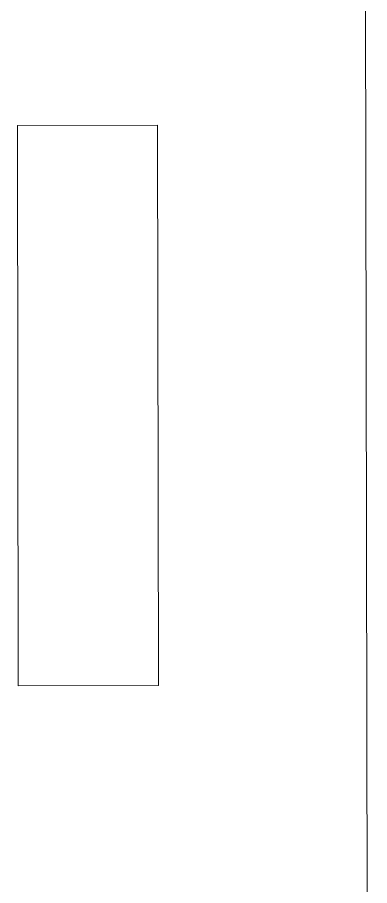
# Model space of a CAD drawing. Header units: inches. Extents: x -246178 to 57169, y -29325 to 19878.
# Drawn here: x 41427.3 to 41478.6, y -11457.3 to -11330.6 of the extents above; entities that cross this region are included whole.
import ezdxf

# ---------------------------------------------------------------- set-up
doc = ezdxf.new("R2010")
doc.units = ezdxf.units.IN
doc.header["$LTSCALE"] = 25
doc.header["$MEASUREMENT"] = 0
doc.layers.add('00-Ground Floor$0$LOADING', color=253, linetype='Continuous', lineweight=5)

# ---------------------------------------------------------------- blocks, each defined once
blk = doc.blocks.new('00-Ground Floor$0$workstation')
at = {"layer": '00-Ground Floor$0$LOADING'}
for p, q in [((2844.457, -1004.883, 0), (2844.383, -1049.883, 0)), ((2839.333, -1030.338, 0), (2839.319, -1038.516, 0)), ((2841.376, -1030.342, 0), (2839.333, -1030.338, 0)), ((2841.362, -1038.519, 0), (2841.376, -1030.342, 0)), ((2839.319, -1038.516, 0), (2841.362, -1038.519, 0))]:
    blk.add_line(p, q, dxfattribs=at)

msp = doc.modelspace()

# ---------------------------------------------------------------- block references
at = {"layer": '00-Ground Floor$0$LOADING', "xscale": -10, "yscale": 10, "zscale": 10, "rotation": 180}
msp.add_blockref('00-Ground Floor$0$workstation', (13034.07, -21731.53, 0), dxfattribs=at)

doc.saveas('drawing.dxf')
